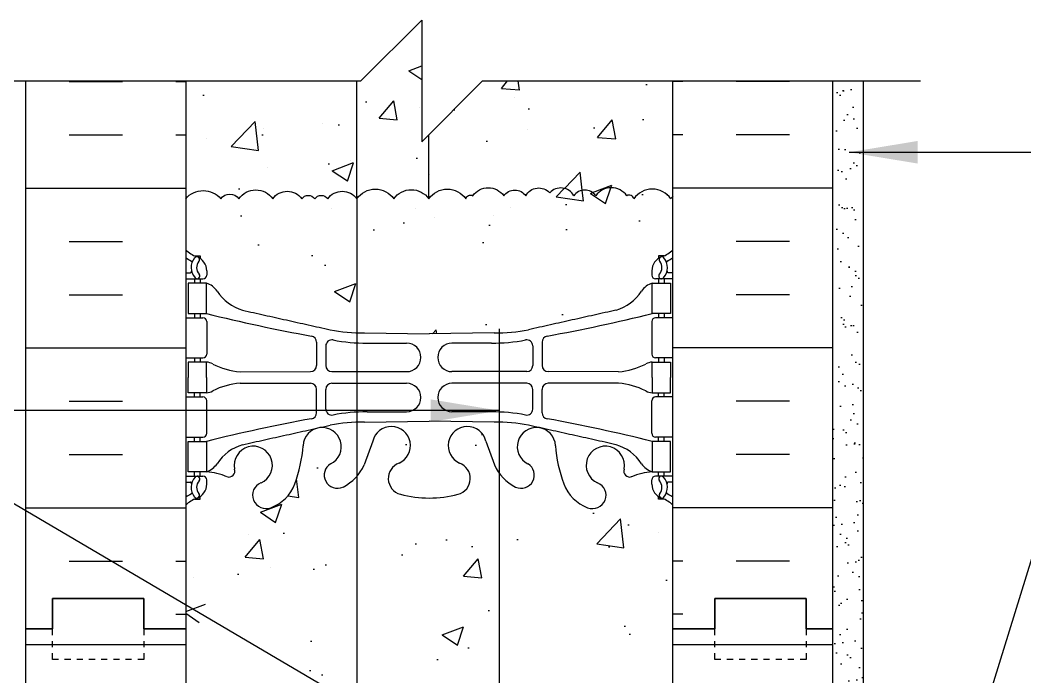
# Model space of a CAD drawing. Header units: inches. Extents: x 109 to 225, y 78 to 148.
# Drawn here: x 178.76 to 195.26, y 137.48 to 148.27 of the extents above; entities that cross this region are included whole.
import ezdxf

# ---------------------------------------------------------------- set-up
doc = ezdxf.new("R2010")
doc.units = ezdxf.units.IN
doc.header["$LTSCALE"] = 0.5
doc.header["$MEASUREMENT"] = 0
doc.linetypes.add('DASHED2', pattern=[0.375, 0.25, -0.125])
for name, color, linetype in [('HATCH', 12, 'Continuous'), ('line25', 2, 'Continuous'), ('LINE3', 3, 'Continuous'), ('LINE50', 5, 'Continuous'), ('LINE9', 9, 'Continuous'), ('TEXT', 4, 'Continuous'), ('Web_Edge', 9, 'Continuous')]:
    doc.layers.add(name, color=color, linetype=linetype)
doc.styles.add('DIM', font='romans.shx', dxfattribs={"width": 0.7})
doc.dimstyles.new('ext_12', dxfattribs={"dimscale": 12, "dimtxt": 0.09375, "dimasz": 0.09375, "dimexe": 0.09375, "dimexo": 0.0625, "dimgap": 0.0625, "dimtad": 1, "dimdec": 1, "dimzin": 3, "dimdsep": 46, "dimlunit": 4, "dimtxsty": 'DIM', "dimcen": 0.09, "dimdle": 0.09375, "dimclrt": 4, "dimadec": 0, "dimazin": 0, "dimtfac": 1, "dimtdec": 1, "dimtmove": 2, "dimatfit": 3, "dimfxl": 1, "dimfrac": 2, "dimtolj": 1, "dimtzin": 0, "dimarcsym": 0})

msp = doc.modelspace()

# ---------------------------------------------------------------- hatches: boundary and pattern name
at = {"layer": 'HATCH'}
h = msp.add_hatch(dxfattribs=at)
h.set_pattern_fill('AR-CONC', color=256, scale=0.5, style=0)
h.paths.add_polyline_path([(189.48, 145.379), (189.48, 147.272), (186.936, 147.272), (186.963, 147.124), (186.664, 147.15), (186.766, 147.272), (186.355, 147.272), (185.355, 146.272), (185.355, 148.272), (184.355, 147.272), (184.289, 147.272), (184.289, 145.337, -0.520567), (184.897, 145.337, -0.520567), (185.471, 145.337, -0.520567), (186.079, 145.337, -0.520567), (186.194, 145.386, -0.520567), (186.703, 145.386, -0.520567), (187.064, 145.386, -0.520567), (187.458, 145.435, -0.520567), (187.852, 145.386, -0.520567), (188.213, 145.386, -0.520567), (188.722, 145.386, -0.520567), (188.837, 145.337, -0.520567), (189.445, 145.337, -0.039409)])
h = msp.add_hatch(dxfattribs=at)
h.set_pattern_fill('AR-CONC', color=256, scale=0.5, style=0)
h.paths.add_polyline_path([(181.48, 147.272), (181.48, 145.337, -0.464822), (182.056, 145.337, -0.520567), (182.352, 145.337, -0.520567), (182.91, 145.337, -0.520567), (183.386, 145.337, -0.520567), (183.6, 145.337, -0.520567), (183.813, 145.337, -0.520567), (184.289, 145.337), (184.289, 147.272)])
h = msp.add_hatch(dxfattribs=at)
h.set_pattern_fill('AR-SAND', color=256, scale=0.25, style=0)
h.set_pattern_definition([(37.5, (81.0187, 4.95138), (-0.0157483, 0.4817059), [0, -0.38, 0, -0.425, 0, -0.40625]), (7.5, (81.0187, 4.9514), (0.4424442, 0.7055365), [0, -0.205, 0, -0.3425, 0, -0.13125]), (327.5, (80.7112, 4.9514), (0.7785355, 0.0014148), [0, -0.125, 0, -0.45, 0, -0.5875]), (317.5, (80.7112, 4.9514), (0.7515317, 0.219419), [0, -0.0625, 0, -0.295, 0, -0.3375])])
h.paths.add_polyline_path([(192.605, 147.272), (192.105, 147.272), (192.105, 138.272), (192.105, 135.072), (192.605, 135.072)])
h = msp.add_hatch(dxfattribs=at)
h.set_pattern_fill('AR-CONC', color=256, scale=0.5)
edge = h.paths.add_edge_path()
edge.add_arc((189.732, 145.135), 0.351, 135.9727, 145)
edge.add_arc((189.141, 145.124), 0.371, 35, 145)
edge.add_arc((188.762, 145.321), 0.0763, 11.8003, 121.8003)
edge.add_arc((188.468, 145.208), 0.311, 35, 145)
edge.add_arc((188.033, 145.259), 0.22, 35, 145)
edge.add_arc((187.638, 145.272), 0.242, 27.8746, 137.8746)
edge.add_arc((187.278, 145.272), 0.242, 42.1254, 152.1254)
edge.add_arc((186.883, 145.259), 0.22, 35, 145)
edge.add_arc((186.448, 145.208), 0.311, 35, 145)
edge.add_arc((186.154, 145.321), 0.0763, 58.1997, 168.1997)
edge.add_arc((185.775, 145.124), 0.371, 35, 145.8536)
edge.add_line((185.468, 145.332), (185.468, 145.341))
edge.add_arc((185.184, 145.135), 0.351, 35.8831, 145)
edge.add_arc((184.593, 145.124), 0.371, 35, 145)
edge.add_line((184.289, 145.337), (184.289, 143.136))
edge.add_arc((184.408, 146.118), 2.984, 267.7193, 270.0995)
edge.add_line((184.413, 143.134), (185.48, 143.118))
edge.add_line((185.48, 143.118), (186.546, 143.134))
edge.add_arc((186.552, 146.118), 2.984, 269.9005, 280.7454)
edge.add_spline(control_points=[(187.108, 143.186), (188.545, 143.507)], knot_values=[0, 0, 1, 1], degree=1, periodic=0)
edge.add_arc((188.338, 144.221), 0.743, 286.1893, 325.772)
edge.add_arc((189.261, 143.61), 0.364, 109.6613, 147.9576, ccw=False)
edge.add_line((189.139, 143.952), (189.439, 143.952))
edge.add_line((189.439, 143.952), (189.439, 143.452))
edge.add_line((189.439, 143.452), (189.334, 143.452))
edge.add_line((189.334, 143.452), (189.334, 143.382))
edge.add_line((189.334, 143.382), (189.48, 143.382))
edge.add_line((189.48, 143.382), (189.48, 144.122))
edge.add_line((189.48, 144.122), (189.402, 144.122))
edge.add_arc((189.402, 144.142), 0.0196, 164.5099, 270.5968, ccw=False)
edge.add_arc((189.14, 144.207), 0.25, 346.1732, 379.0591)
edge.add_arc((189.396, 144.296), 0.021, 113.9193, 202.0455, ccw=False)
edge.add_arc((189.134, 144.859), 0.6, 294.9983, 305.2168)
edge.add_line((189.48, 144.369), (189.48, 145.379))
edge = h.paths.add_edge_path()
edge.add_arc((184.051, 145.17), 0.291, 35, 145)
edge.add_arc((183.706, 145.262), 0.13, 35, 145)
edge.add_arc((183.493, 145.262), 0.13, 35, 145)
edge.add_arc((183.148, 145.17), 0.291, 35, 145)
edge.add_arc((182.631, 145.141), 0.341, 35, 145)
edge.add_arc((182.204, 145.233), 0.18, 35, 145)
edge.add_arc((181.768, 145.093), 0.377, 40.1399, 139.8601)
edge.add_line((181.48, 145.337), (181.48, 144.498))
edge.add_arc((181.826, 144.859), 0.5, 226.2109, 246.4218)
edge.add_line((181.626, 144.401), (181.716, 144.401))
edge.add_line((181.716, 144.401), (181.716, 144.359))
edge.add_arc((181.576, 144.152), 0.25, 0, 55.9442, ccw=False)
edge.add_line((181.826, 144.152), (181.826, 144.085))
edge.add_arc((181.763, 144.085), 0.0625, -90, 0, ccw=False)
edge.add_line((181.763, 144.022), (181.716, 144.022))
edge.add_line((181.716, 144.022), (181.716, 143.952))
edge.add_line((181.716, 143.952), (181.821, 143.952))
edge.add_arc((181.698, 143.61), 0.364, 32.0424, 70.3387, ccw=False)
edge.add_arc((182.621, 144.221), 0.743, 214.228, 253.8107)
edge.add_spline(control_points=[(182.414, 143.507), (183.852, 143.186)], knot_values=[0, 0, 1, 1], degree=1, periodic=0)
edge.add_arc((184.408, 146.118), 2.984, 259.2546, 267.7193)
edge.add_line((184.289, 143.136), (184.289, 145.337))
h.paths.add_polyline_path([(186.629, 140.831, -0.052383), (186.551, 140.968), (186.409, 141.354, 1.612474), (185.977, 140.995, -0.734872), (185.954, 140.484, -0.068475), (185.48, 140.422, -0.068475), (185.006, 140.484, -0.734872), (184.983, 140.995, 1.612474), (184.551, 141.354), (184.408, 140.968, -0.074828), (184.289, 140.779), (184.289, 135.765, -0.074828), (184.408, 135.576), (184.551, 135.189, 1.612474), (184.983, 135.549, -0.734872), (185.006, 136.06, -0.068475), (185.48, 136.122, -0.068475), (185.954, 136.06, -0.734872), (185.977, 135.549, 1.612474), (186.409, 135.189), (186.551, 135.576, -0.052383), (186.629, 135.712)])
h.paths.add_polyline_path([(189.48, 138.272), (189.48, 140.306, 0.088416), (189.334, 140.403), (189.244, 140.403), (189.244, 140.445, -0.249069), (189.134, 140.652), (189.134, 140.72, -0.414214), (189.196, 140.782), (189.244, 140.782), (189.244, 140.852), (189.139, 140.852, 0.085348), (188.809, 140.777, -0.669601), (188.677, 140.897, 2.087231), (188.243, 140.672, -1), (188.079, 140.264, -0.21345), (187.687, 140.653, -0.069923), (187.55, 141.297, 1.702394), (187.101, 140.984, -0.940793), (186.897, 140.601, -0.119607), (186.629, 140.831), (186.629, 135.712, -0.119607), (186.897, 135.942, -0.940793), (187.101, 135.559, 1.702394), (187.55, 135.247, -0.069923), (187.687, 135.89, -0.21345), (188.079, 136.28, -1), (188.243, 135.871, 2.087231), (188.677, 135.646, -0.669601), (188.809, 135.767, 0.085348), (189.139, 135.691), (189.244, 135.691), (189.244, 135.761), (189.196, 135.761, -0.414214), (189.134, 135.824), (189.134, 135.891, -0.249069), (189.244, 136.098), (189.244, 136.14), (189.334, 136.14, 0.088416), (189.48, 136.237), (189.48, 137.197)])
h.paths.add_polyline_path([(187.426, 135.278, -1), (187.051, 135.278, -1)], flags=16)
h.paths.add_polyline_path([(184.289, 140.779, -0.096991), (184.062, 140.601, -0.940793), (183.859, 140.984, 1.702394), (183.409, 141.297, -0.069923), (183.272, 140.653, -0.21345), (182.88, 140.264, -1), (182.717, 140.672, 2.087231), (182.283, 140.897, -0.669601), (182.15, 140.777, 0.085348), (181.821, 140.852), (181.716, 140.852), (181.716, 140.782), (181.763, 140.782, -0.414214), (181.826, 140.72), (181.826, 140.652, -0.249069), (181.716, 140.445), (181.716, 140.403), (181.626, 140.403, 0.088416), (181.48, 140.306), (181.48, 138.272), (181.48, 136.237, 0.088416), (181.626, 136.14), (181.716, 136.14), (181.716, 136.098, -0.249069), (181.826, 135.891), (181.826, 135.824, -0.414214), (181.763, 135.761), (181.716, 135.761), (181.716, 135.691), (181.821, 135.691, 0.085348), (182.15, 135.767, -0.669601), (182.283, 135.646, 2.087231), (182.717, 135.871, -1), (182.88, 136.28, -0.21345), (183.272, 135.89, -0.069923), (183.409, 135.247, 1.702394), (183.859, 135.559, -0.940793), (184.062, 135.942, -0.096991), (184.289, 135.765)])
h.paths.add_polyline_path([(186.629, 132.462, -0.203359), (186.476, 132.822), (186.476, 133.41), (185.48, 133.425), (184.413, 133.409, 0.010386), (184.289, 133.407), (184.289, 125.136, 0.010386), (184.413, 125.134), (185.48, 125.118), (186.546, 125.134, 0.006907), (186.629, 125.135), (186.629, 125.572), (186.476, 125.572), (186.476, 127.072, -0.203359), (186.629, 127.431)])
h.paths.add_polyline_path([(189.48, 132.045, 0.088416), (189.334, 132.142), (189.244, 132.142), (189.244, 132.184, -0.175517), (189.144, 132.322), (186.976, 132.322, -0.194473), (186.629, 132.462), (186.629, 127.431, -0.194473), (186.976, 127.572), (189.48, 127.572)])
edge = h.paths.add_edge_path()
edge.add_line((189.244, 126.359), (189.244, 126.401))
edge.add_line((189.244, 126.401), (189.334, 126.401))
edge.add_arc((189.134, 126.859), 0.5, 293.5782, 313.7891)
edge.add_line((189.48, 126.498), (189.48, 127.072))
edge.add_line((189.48, 127.072), (187.076, 127.072))
edge.add_arc((187.076, 126.972), 0.1, 90, 180)
edge.add_line((186.976, 126.972), (186.976, 125.572))
edge.add_line((186.976, 125.572), (186.629, 125.572))
edge.add_line((186.629, 125.572), (186.629, 125.135))
edge.add_arc((186.552, 128.118), 2.984, 271.4835, 280.7454)
edge.add_spline(control_points=[(187.108, 125.186), (188.545, 125.507)], knot_values=[0, 0, 1, 1], degree=1, periodic=0)
edge.add_arc((188.338, 126.221), 0.743, 286.1893, 327.2081)
edge.add_arc((189.261, 125.61), 0.364, 109.6613, 145.0225, ccw=False)
edge.add_line((189.139, 125.952), (189.244, 125.952))
edge.add_line((189.244, 125.952), (189.244, 126.022))
edge.add_line((189.244, 126.022), (189.196, 126.022))
edge.add_arc((189.196, 126.085), 0.0625, 180, 270, ccw=False)
edge.add_line((189.134, 126.085), (189.134, 126.152))
edge.add_arc((189.384, 126.152), 0.25, 124.0558, 180, ccw=False)
edge = h.paths.add_edge_path()
edge.add_spline(control_points=[(188.545, 133.036), (187.108, 133.357)], knot_values=[0, 0, 1, 1], degree=1, periodic=0)
edge.add_arc((186.552, 130.425), 2.984, 79.2546, 81.8172)
edge.add_line((186.976, 133.379), (186.976, 132.922))
edge.add_arc((187.076, 132.922), 0.1, 180, 270)
edge.add_line((187.076, 132.822), (188.889, 132.822))
edge.add_arc((188.338, 132.322), 0.743, 42.1763, 73.8107)
h.paths.add_polyline_path([(186.629, 122.831, -0.052383), (186.551, 122.968), (186.409, 123.354, 1.612474), (185.977, 122.995, -0.734872), (185.954, 122.484, -0.068475), (185.48, 122.422, -0.068475), (185.006, 122.484, -0.734872), (184.983, 122.995, 1.612474), (184.551, 123.354), (184.408, 122.968, -0.173075), (184.062, 122.601, -0.994662), (183.88, 122.996, 1.629604), (183.409, 123.297, -0.069923), (183.272, 122.653, -0.21345), (182.88, 122.264, -1), (182.717, 122.672, 2.087231), (182.283, 122.897, -0.669601), (182.15, 122.777, 0.085348), (181.821, 122.852), (181.716, 122.852), (181.716, 122.782), (181.763, 122.782, -0.414214), (181.826, 122.72), (181.826, 122.652, -0.249069), (181.716, 122.445), (181.716, 122.403), (181.626, 122.403, 0.088416), (181.48, 122.306), (181.48, 120.272), (181.48, 118.237, 0.088416), (181.626, 118.14), (181.716, 118.14), (181.716, 118.098, -0.249069), (181.826, 117.891), (181.826, 117.824, -0.414214), (181.763, 117.761), (181.716, 117.761), (181.716, 117.691), (181.821, 117.691, 0.085348), (182.15, 117.767, -0.669601), (182.283, 117.646, 2.087231), (182.717, 117.871, -1), (182.88, 118.28, -0.21345), (183.272, 117.89, -0.069923), (183.409, 117.247, 1.629604), (183.88, 117.548, -0.994662), (184.062, 117.942, -0.173075), (184.408, 117.576), (184.551, 117.189, 1.612474), (184.983, 117.549, -0.734872), (185.006, 118.06, -0.068475), (185.48, 118.122, -0.068475), (185.954, 118.06, -0.734872), (185.977, 117.549, 1.612474), (186.409, 117.189), (186.551, 117.576, -0.052383), (186.629, 117.712)])
h.paths.add_polyline_path([(186.291, 117.262, -1), (185.916, 117.262, -1)], flags=16)
h.paths.add_polyline_path([(189.48, 120.272), (189.48, 122.306, 0.088416), (189.334, 122.403), (189.244, 122.403), (189.244, 122.445, -0.249069), (189.134, 122.652), (189.134, 122.72, -0.414214), (189.196, 122.782), (189.244, 122.782), (189.244, 122.852), (189.139, 122.852, 0.085348), (188.809, 122.777, -0.669601), (188.677, 122.897, 2.087231), (188.243, 122.672, -1), (188.079, 122.264, -0.21345), (187.687, 122.653, -0.069923), (187.55, 123.297, 1.629604), (187.079, 122.996, -0.994662), (186.897, 122.601, -0.119607), (186.629, 122.831), (186.629, 117.712, -0.119607), (186.897, 117.942, -0.994662), (187.079, 117.548, 1.629604), (187.55, 117.247, -0.069923), (187.687, 117.89, -0.21345), (188.079, 118.28, -1), (188.243, 117.871, 2.087231), (188.677, 117.646, -0.669601), (188.809, 117.767, 0.085348), (189.139, 117.691), (189.244, 117.691), (189.244, 117.761), (189.196, 117.761, -0.414214), (189.134, 117.824), (189.134, 117.891, -0.249069), (189.244, 118.098), (189.244, 118.14), (189.334, 118.14, 0.088416), (189.48, 118.237)])
h = msp.add_hatch(dxfattribs=at)
h.set_pattern_fill('INSUL', color=256, scale=7, style=0)
h.set_pattern_definition([(0, (-2744.6818, -276.7378), (0, 2.625), []), (0, (-2744.6818, -275.8628), (0, 2.625), [0.875, -0.875]), (0, (-2744.6818, -274.9878), (0, 2.625), [0.875, -0.875])])
h.paths.add_polyline_path([(178.855, 120.272), (179.292, 120.272), (179.292, 120.772), (180.792, 120.772), (180.792, 120.272), (181.48, 120.272), (181.48, 138.272), (180.792, 138.272), (180.792, 138.772), (179.292, 138.772), (179.292, 138.272), (178.855, 138.272)])
h = msp.add_hatch(dxfattribs=at)
h.set_pattern_fill('INSUL', color=256, scale=7, style=0)
h.set_pattern_definition([(180, (3115.6413, -276.7378), (0, 2.625), []), (180, (3115.6413, -275.8628), (0, 2.625), [0.875, -0.875]), (180, (3115.6413, -274.9878), (0, 2.625), [0.875, -0.875])])
h.paths.add_polyline_path([(192.105, 125.322), (189.48, 122.697), (189.48, 120.272), (190.167, 120.272), (190.167, 120.772), (191.667, 120.772), (191.667, 120.272), (192.105, 120.272)])
h.paths.add_polyline_path([(189.48, 137.197), (192.105, 134.572), (192.105, 138.272), (191.667, 138.272), (191.667, 138.772), (190.167, 138.772), (190.167, 138.272), (189.48, 138.272)])

# ---------------------------------------------------------------- linework, layer by layer
for p, q in [((179.568, 147.262), (180.443, 147.262)), ((181.318, 147.262), (181.48, 147.262)), ((186.664, 147.15), (186.766, 147.272)), ((186.963, 147.122), (186.936, 147.272)), ((189.641, 147.262), (189.48, 147.262)), ((191.391, 147.262), (190.516, 147.262)), ((186.664, 147.15), (186.963, 147.124)), ((186.876, 146.997), (186.876, 146.997)), ((185.318, 146.837), (185.318, 146.837)), ((183.718, 146.581), (183.718, 146.581)), ((179.568, 146.387), (180.443, 146.387)), ((181.318, 146.387), (181.48, 146.387)), ((182.751, 146.485), (182.751, 146.485)), ((187.1, 146.47), (187.1, 146.47)), ((189.641, 146.387), (189.48, 146.387)), ((191.391, 146.387), (190.516, 146.387)), ((181.824, 146.332), (181.824, 146.332)), ((182.816, 145.852), (182.816, 145.852)), ((183.887, 145.797), (184.237, 145.932)), ((184.136, 145.627), (184.237, 145.93)), ((184.184, 145.97), (184.184, 145.97)), ((183.887, 145.797), (184.136, 145.63)), ((185.485, 145.739), (185.485, 145.739)), ((178.855, 145.512), (181.48, 145.512)), ((192.105, 145.512), (189.48, 145.512)), ((183.87, 145.18), (183.87, 145.18)), ((186.812, 145.19), (186.812, 145.19)), ((185.257, 145.173), (185.257, 145.173)), ((185.56, 145.025), (185.56, 145.025)), ((186.539, 145.068), (186.539, 145.068)), ((179.568, 144.637), (180.443, 144.637)), ((191.391, 144.637), (190.516, 144.637)), ((179.568, 143.762), (180.443, 143.762)), ((191.391, 143.762), (190.516, 143.762)), ((178.855, 142.887), (181.48, 142.887)), ((192.105, 142.887), (189.48, 142.887)), ((179.568, 142.012), (180.443, 142.012)), ((191.391, 142.012), (190.516, 142.012)), ((179.568, 141.137), (180.443, 141.137)), ((191.391, 141.137), (190.516, 141.137)), ((178.855, 140.262), (181.48, 140.262)), ((192.105, 140.262), (189.48, 140.262)), ((182.508, 139.828), (182.508, 139.828)), ((189.24, 139.858), (189.24, 139.858)), ((179.568, 139.387), (180.443, 139.387)), ((181.318, 139.387), (181.48, 139.387)), ((182.866, 139.273), (182.866, 139.273)), ((189.641, 139.387), (189.48, 139.387)), ((191.391, 139.387), (190.516, 139.387)), ((181.614, 139.109), (181.614, 139.109)), ((181.48, 138.556), (181.804, 138.68)), ((181.318, 138.512), (181.48, 138.512)), ((181.48, 138.529), (181.703, 138.378)), ((189.641, 138.512), (189.48, 138.512))]:
    msp.add_line(p, q, dxfattribs=at)
for points in [[(181.48, 145.337, -0.464822), (182.056, 145.337, -0.520567), (182.352, 145.337, -0.520567), (182.91, 145.337, -0.520567), (183.386, 145.337, -0.520567), (183.6, 145.337, -0.520567), (183.813, 145.337, -0.520567), (184.289, 145.337, -0.520567), (184.897, 145.337, -0.520567), (185.471, 145.337, -0.520567), (186.079, 145.337, -0.520567), (186.194, 145.386, -0.520567), (186.703, 145.386, -0.520567), (187.064, 145.386, -0.520567), (187.458, 145.435)], [(189.48, 145.379, 0.039409), (189.445, 145.337, 0.520567), (188.837, 145.337, 0.520567), (188.722, 145.386, 0.520567), (188.213, 145.386, 0.520567), (187.852, 145.386, 0.520567), (187.458, 145.435)]]:
    msp.add_lwpolyline(points, format="xyb", dxfattribs=at)
at = {"layer": 'line25'}
for p, q in [((181.48, 147.272), (181.48, 138.272)), ((189.48, 138.272), (189.48, 147.272)), ((181.48, 138.272), (181.48, 120.272)), ((189.48, 137.197), (189.48, 138.272))]:
    msp.add_line(p, q, dxfattribs=at)
at = {"layer": 'LINE3'}
for p, q in [((184.289, 145.337), (184.289, 147.272)), ((185.468, 146.385), (185.468, 145.341)), ((184.289, 145.337), (184.289, 124.916)), ((186.629, 143.2), (186.629, 102.272))]:
    msp.add_line(p, q, dxfattribs=at)
at = {"layer": 'LINE50'}
for p, q in [((178.855, 138.272), (178.855, 147.272)), ((192.105, 138.272), (192.105, 147.272)), ((178.855, 120.272), (178.855, 138.272)), ((192.105, 132.072), (192.105, 138.272))]:
    msp.add_line(p, q, dxfattribs=at)
for points in [[(178.855, 138.272), (179.292, 138.272), (179.292, 138.772), (180.792, 138.772), (180.792, 138.272), (181.48, 138.272)], [(181.48, 138.272), (180.792, 138.272), (180.792, 138.772), (179.292, 138.772), (179.292, 138.272), (178.855, 138.272)], [(192.105, 138.272), (191.667, 138.272), (191.667, 138.772), (190.167, 138.772), (190.167, 138.272), (189.48, 138.272)], [(189.48, 138.272), (190.167, 138.272), (190.167, 138.772), (191.667, 138.772), (191.667, 138.272), (192.105, 138.272)]]:
    msp.add_lwpolyline(points, dxfattribs=at)
at = {"layer": 'LINE9'}
msp.add_line((192.605, 147.272), (192.605, 135.072), dxfattribs=at)
msp.add_lwpolyline([(177.275, 147.272), (184.355, 147.272), (185.355, 148.272), (185.355, 146.272), (186.355, 147.272), (193.542, 147.272)], dxfattribs=at)
at = {"layer": 'LINE9', "linetype": 'DASHED2', "ltscale": 0.15}
for points in [[(180.792, 138.272), (180.792, 138.272), (180.792, 137.772), (179.292, 137.772), (179.292, 138.272), (179.292, 138.272)], [(180.792, 138.272), (180.792, 138.272), (180.792, 137.772), (179.292, 137.772), (179.292, 138.272), (179.292, 138.272)], [(191.667, 138.272), (191.667, 138.272), (191.667, 137.772), (190.167, 137.772), (190.167, 138.272), (190.167, 138.272)], [(191.667, 138.272), (191.667, 138.272), (191.667, 137.772), (190.167, 137.772), (190.167, 138.272), (190.167, 138.272)]]:
    msp.add_lwpolyline(points, dxfattribs=at)
at = {"layer": 'Web_Edge'}
for p, q in [((181.626, 144.401), (181.716, 144.401)), ((181.716, 144.401), (181.716, 144.359)), ((189.334, 144.401), (189.244, 144.401)), ((189.244, 144.401), (189.244, 144.359)), ((181.48, 144.122), (181.558, 144.122)), ((181.826, 144.152), (181.826, 144.085)), ((189.134, 144.152), (189.134, 144.085)), ((189.48, 144.122), (189.402, 144.122)), ((181.48, 144.022), (181.763, 144.022)), ((181.626, 144.022), (181.626, 143.952)), ((181.716, 144.022), (181.716, 143.952)), ((189.48, 144.022), (189.196, 144.022)), ((189.244, 144.022), (189.244, 143.952)), ((189.334, 144.022), (189.334, 143.952)), ((181.48, 143.382), (181.763, 143.382)), ((181.626, 143.452), (181.626, 143.382)), ((181.716, 143.452), (181.716, 143.382)), ((189.48, 143.382), (189.196, 143.382)), ((189.244, 143.452), (189.244, 143.382)), ((189.334, 143.452), (189.334, 143.382)), ((181.826, 143.32), (181.826, 142.785)), ((189.134, 143.32), (189.134, 142.785)), ((184.413, 143.134), (185.48, 143.118)), ((186.546, 143.134), (185.48, 143.118)), ((183.628, 142.982), (183.628, 142.598)), ((183.78, 142.92), (183.78, 142.598)), ((184.46, 142.966), (185.107, 142.966)), ((186.499, 142.966), (185.852, 142.966)), ((187.179, 142.92), (187.179, 142.598)), ((187.332, 142.982), (187.332, 142.598)), ((181.48, 142.722), (181.763, 142.722)), ((181.626, 142.722), (181.626, 142.652)), ((181.716, 142.722), (181.716, 142.652)), ((189.48, 142.722), (189.196, 142.722)), ((189.244, 142.722), (189.244, 142.652)), ((189.334, 142.722), (189.334, 142.652)), ((182.373, 142.497), (183.528, 142.498)), ((183.88, 142.498), (185.107, 142.498)), ((187.079, 142.498), (185.852, 142.498)), ((188.586, 142.497), (187.432, 142.498)), ((182.373, 142.308), (183.528, 142.307)), ((183.88, 142.307), (185.107, 142.307)), ((187.079, 142.307), (185.852, 142.307)), ((188.586, 142.308), (187.432, 142.307)), ((181.48, 142.082), (181.763, 142.082)), ((181.626, 142.082), (181.626, 142.152)), ((181.716, 142.082), (181.716, 142.152)), ((183.628, 141.822), (183.628, 142.207)), ((183.78, 141.884), (183.78, 142.207)), ((187.179, 141.884), (187.179, 142.207)), ((187.332, 141.822), (187.332, 142.207)), ((189.48, 142.082), (189.196, 142.082)), ((189.244, 142.082), (189.244, 142.152)), ((189.334, 142.082), (189.334, 142.152)), ((181.826, 141.485), (181.826, 142.02)), ((189.134, 141.485), (189.134, 142.02)), ((184.46, 141.838), (185.107, 141.838)), ((186.499, 141.838), (185.852, 141.838)), ((184.413, 141.67), (185.48, 141.686)), ((186.546, 141.67), (185.48, 141.686)), ((181.48, 141.422), (181.763, 141.422)), ((181.626, 141.352), (181.626, 141.422)), ((181.716, 141.352), (181.716, 141.422)), ((189.48, 141.422), (189.196, 141.422)), ((189.244, 141.352), (189.244, 141.422)), ((189.334, 141.352), (189.334, 141.422)), ((184.551, 141.354), (184.408, 140.968)), ((186.409, 141.354), (186.551, 140.968)), ((181.48, 140.782), (181.763, 140.782)), ((181.626, 140.782), (181.626, 140.852)), ((181.716, 140.782), (181.716, 140.852)), ((189.48, 140.782), (189.196, 140.782)), ((189.244, 140.782), (189.244, 140.852)), ((189.334, 140.782), (189.334, 140.852)), ((181.48, 140.682), (181.558, 140.682)), ((181.826, 140.652), (181.826, 140.72)), ((189.134, 140.652), (189.134, 140.72)), ((189.48, 140.682), (189.402, 140.682)), ((181.626, 140.403), (181.716, 140.403)), ((181.716, 140.403), (181.716, 140.445)), ((189.244, 140.403), (189.244, 140.445)), ((189.334, 140.403), (189.244, 140.403))]:
    msp.add_line(p, q, dxfattribs=at)
for points in [[(181.521, 143.452), (181.821, 143.452), (181.821, 143.952), (181.521, 143.952)], [(189.439, 143.452), (189.139, 143.452), (189.139, 143.952), (189.439, 143.952)], [(181.521, 141.352), (181.821, 141.352), (181.821, 140.852), (181.521, 140.852)], [(189.439, 141.352), (189.139, 141.352), (189.139, 140.852), (189.439, 140.852)]]:
    msp.add_lwpolyline(points, close=True, dxfattribs=at)
for points in [[(181.821, 142.402), (181.821, 142.652), (181.521, 142.652), (181.521, 142.402)], [(189.139, 142.402), (189.139, 142.652), (189.439, 142.652), (189.439, 142.402)], [(181.821, 142.402), (181.821, 142.152), (181.521, 142.152), (181.521, 142.402)], [(189.139, 142.402), (189.139, 142.152), (189.439, 142.152), (189.439, 142.402)]]:
    msp.add_lwpolyline(points, dxfattribs=at)
for centre, radius, start, end in [((181.826, 144.859), 0.5, 226.2109, 250.5288), ((181.826, 144.859), 0.6, 234.7832, 245.0748), ((181.819, 144.207), 0.25, 140.1145, 222.4609), ((181.662, 144.338), 0.045, 321.448, 139.1879), ((181.576, 144.152), 0.25, 0, 70.5288), ((189.384, 144.152), 0.25, 109.4712, 180), ((189.298, 144.338), 0.045, 40.8121, 218.552), ((189.134, 144.859), 0.5, 289.4712, 313.7891), ((189.14, 144.207), 0.25, 317.5391, 39.8855), ((189.134, 144.859), 0.6, 294.9252, 305.2168), ((181.564, 144.296), 0.021, 343.464, 63.9957), ((181.819, 144.207), 0.16, 140.0001, 222.4609), ((189.14, 144.207), 0.16, 317.5391, 39.9999), ((189.396, 144.296), 0.021, 116.0043, 196.536), ((181.558, 144.142), 0.0196, 269.4032, 15.4901), ((181.668, 144.068), 0.045, 222.4609, 42.4609), ((181.763, 144.085), 0.0625, 270, 0), ((189.196, 144.085), 0.0625, 180, 270), ((189.291, 144.068), 0.045, 137.5391, 317.5391), ((189.402, 144.142), 0.0196, 164.5099, 270.5968), ((181.698, 143.61), 0.364, 34.9775, 70.3387), ((189.261, 143.61), 0.364, 109.6613, 145.0225), ((182.621, 144.221), 0.743, 212.7919, 253.8107), ((188.338, 144.221), 0.743, 286.1893, 327.2081), ((181.763, 143.32), 0.0625, 0, 90), ((188.629, 170.873), 28.253, 256.0552, 259.6343), ((182.33, 170.873), 28.253, 280.3657, 283.9448), ((189.196, 143.32), 0.0625, 90, 180), ((183.528, 142.982), 0.1, 360, 79.6343), ((184.408, 146.118), 2.984, 259.2546, 270.0995), ((186.552, 146.118), 2.984, 269.9005, 280.7454), ((187.432, 142.982), 0.1, 100.3657, 180), ((183.88, 142.92), 0.1, 79.2546, 180), ((184.455, 145.95), 2.984, 259.2546, 270.0995), ((185.107, 142.732), 0.234, 270, 90), ((185.852, 142.732), 0.234, 90, 270), ((186.504, 145.95), 2.984, 269.9005, 280.7454), ((187.079, 142.92), 0.1, 0, 100.7454), ((181.763, 142.785), 0.0625, 270, 0), ((189.196, 142.785), 0.0625, 180, 270), ((181.817, 142.434), 0.219, 60.4937, 88.92), ((182.458, 143.653), 1.16, 242.5844, 265.8032), ((183.528, 142.598), 0.1, 270.0388, 360), ((183.88, 142.598), 0.1, 180, 270), ((187.079, 142.598), 0.1, 270, 0), ((187.432, 142.598), 0.1, 180, 269.9612), ((188.501, 143.653), 1.16, 274.1968, 297.4156), ((189.143, 142.434), 0.219, 91.08, 119.5063), ((182.458, 141.151), 1.16, 94.1968, 117.4156), ((183.528, 142.207), 0.1, 0, 89.9612), ((183.88, 142.207), 0.1, 90, 180), ((185.107, 142.073), 0.234, 270, 90), ((185.852, 142.073), 0.234, 90, 270), ((187.079, 142.207), 0.1, 0, 90), ((187.432, 142.207), 0.1, 90.0388, 180), ((188.501, 141.151), 1.16, 62.5844, 85.8032), ((181.763, 142.02), 0.0625, 0, 90), ((181.817, 142.371), 0.219, 271.08, 299.5063), ((189.143, 142.371), 0.219, 240.4937, 268.92), ((189.196, 142.02), 0.0625, 90, 180), ((183.88, 141.884), 0.1, 180, 280.7454), ((187.079, 141.884), 0.1, 259.2546, 0), ((188.629, 113.932), 28.253, 100.3657, 103.9448), ((183.528, 141.822), 0.1, 280.3657, 0), ((184.455, 138.854), 2.984, 89.9005, 100.7454), ((186.504, 138.854), 2.984, 79.2546, 90.0995), ((187.432, 141.822), 0.1, 180, 259.6343), ((182.33, 113.932), 28.253, 76.0552, 79.6343), ((183.721, 141.266), 0.314, 296.0652, 177.2643), ((184.408, 138.686), 2.984, 89.9005, 100.7454), ((184.856, 141.282), 0.314, 293.8084, 166.5854), ((186.104, 141.282), 0.314, 13.4146, 246.1916), ((186.552, 138.686), 2.984, 79.2546, 90.0995), ((187.238, 141.266), 0.314, 2.7357, 243.9348), ((181.763, 141.485), 0.0625, 270, 0), ((189.196, 141.485), 0.0625, 180, 270), ((182.621, 140.584), 0.743, 106.1893, 147.2081), ((182.59, 140.959), 0.314, 293.8084, 191.4114), ((181.05, 141.462), 2.365, 339.9985, 355.6105), ((189.909, 141.462), 2.365, 184.3895, 200.0015), ((188.369, 140.959), 0.314, 348.5886, 246.1916), ((188.338, 140.584), 0.743, 32.7919, 73.8107), ((181.698, 141.195), 0.364, 289.6613, 325.0225), ((182.192, 140.864), 0.0968, 249.5669, 19.8449), ((183.972, 140.799), 0.217, 121.463, 294.4736), ((183.722, 141.269), 0.75, 297.0295, 336.3062), ((185.074, 140.743), 0.268, 109.9662, 255.2108), ((185.885, 140.743), 0.268, 284.7892, 70.0338), ((187.238, 141.269), 0.75, 203.6938, 242.9705), ((186.987, 140.799), 0.217, 245.5264, 58.537), ((188.768, 140.864), 0.0968, 160.1551, 290.4331), ((189.261, 141.195), 0.364, 214.9775, 250.3387), ((181.819, 140.598), 0.25, 137.5391, 219.8855), ((181.668, 140.736), 0.045, 317.5391, 137.5391), ((181.763, 140.72), 0.0625, 360, 90), ((181.766, 139.856), 0.997, 66.8533, 86.8462), ((189.194, 139.856), 0.997, 93.1538, 113.1467), ((189.196, 140.72), 0.0625, 90, 180), ((189.291, 140.736), 0.045, 42.4609, 222.4609), ((189.14, 140.598), 0.25, 320.1145, 42.4609), ((181.558, 140.663), 0.0196, 344.5099, 90.5968), ((181.819, 140.598), 0.16, 137.5391, 219.9999), ((181.576, 140.652), 0.25, 289.4712, 360), ((182.798, 140.468), 0.22, 111.8037, 291.8037), ((182.641, 140.897), 0.677, 290.6803, 338.8761), ((188.318, 140.897), 0.677, 201.1239, 249.3197), ((188.161, 140.468), 0.22, 248.1963, 68.1963), ((189.384, 140.652), 0.25, 180, 250.5288), ((189.14, 140.598), 0.16, 320.0001, 42.4609), ((189.402, 140.663), 0.0196, 89.4032, 195.4901), ((181.826, 139.945), 0.6, 114.9252, 125.2168), ((181.826, 139.945), 0.5, 109.4712, 133.7891), ((181.564, 140.508), 0.021, 296.0043, 16.536), ((181.662, 140.467), 0.045, 220.8121, 38.552), ((185.468, 142.176), 1.754, 254.7082, 270.3771), ((185.491, 142.176), 1.754, 269.6229, 285.2918), ((189.298, 140.467), 0.045, 141.448, 319.1879), ((189.134, 139.945), 0.5, 46.2109, 70.5288), ((189.396, 140.508), 0.021, 163.464, 243.9957), ((189.134, 139.945), 0.6, 54.7832, 65.0748)]:
    msp.add_arc(centre, radius, start, end, dxfattribs=at)
for points in [[(182.414, 143.507), (183.852, 143.186)], [(188.545, 143.507), (187.108, 143.186)], [(182.414, 141.298), (183.852, 141.618)], [(188.545, 141.298), (187.108, 141.618)]]:
    msp.add_open_spline(points, degree=1, dxfattribs=at)

# ---------------------------------------------------------------- leaders
at = {"layer": 'TEXT'}
for points in [[(192.371, 146.101), (199.107, 146.101)], [(194.026, 135.072), (196.222, 142.188), (198.679, 142.188)], [(186.629, 141.857), (176.061, 141.857), (170.986, 141.857)], [(187.238, 135.278), (176.061, 141.857), (170.986, 141.857)]]:
    msp.add_leader(points, dimstyle='ext_12', override={"dimgap": 0.0625, "dimtad": 0}, dxfattribs=at)

doc.saveas('drawing.dxf')
